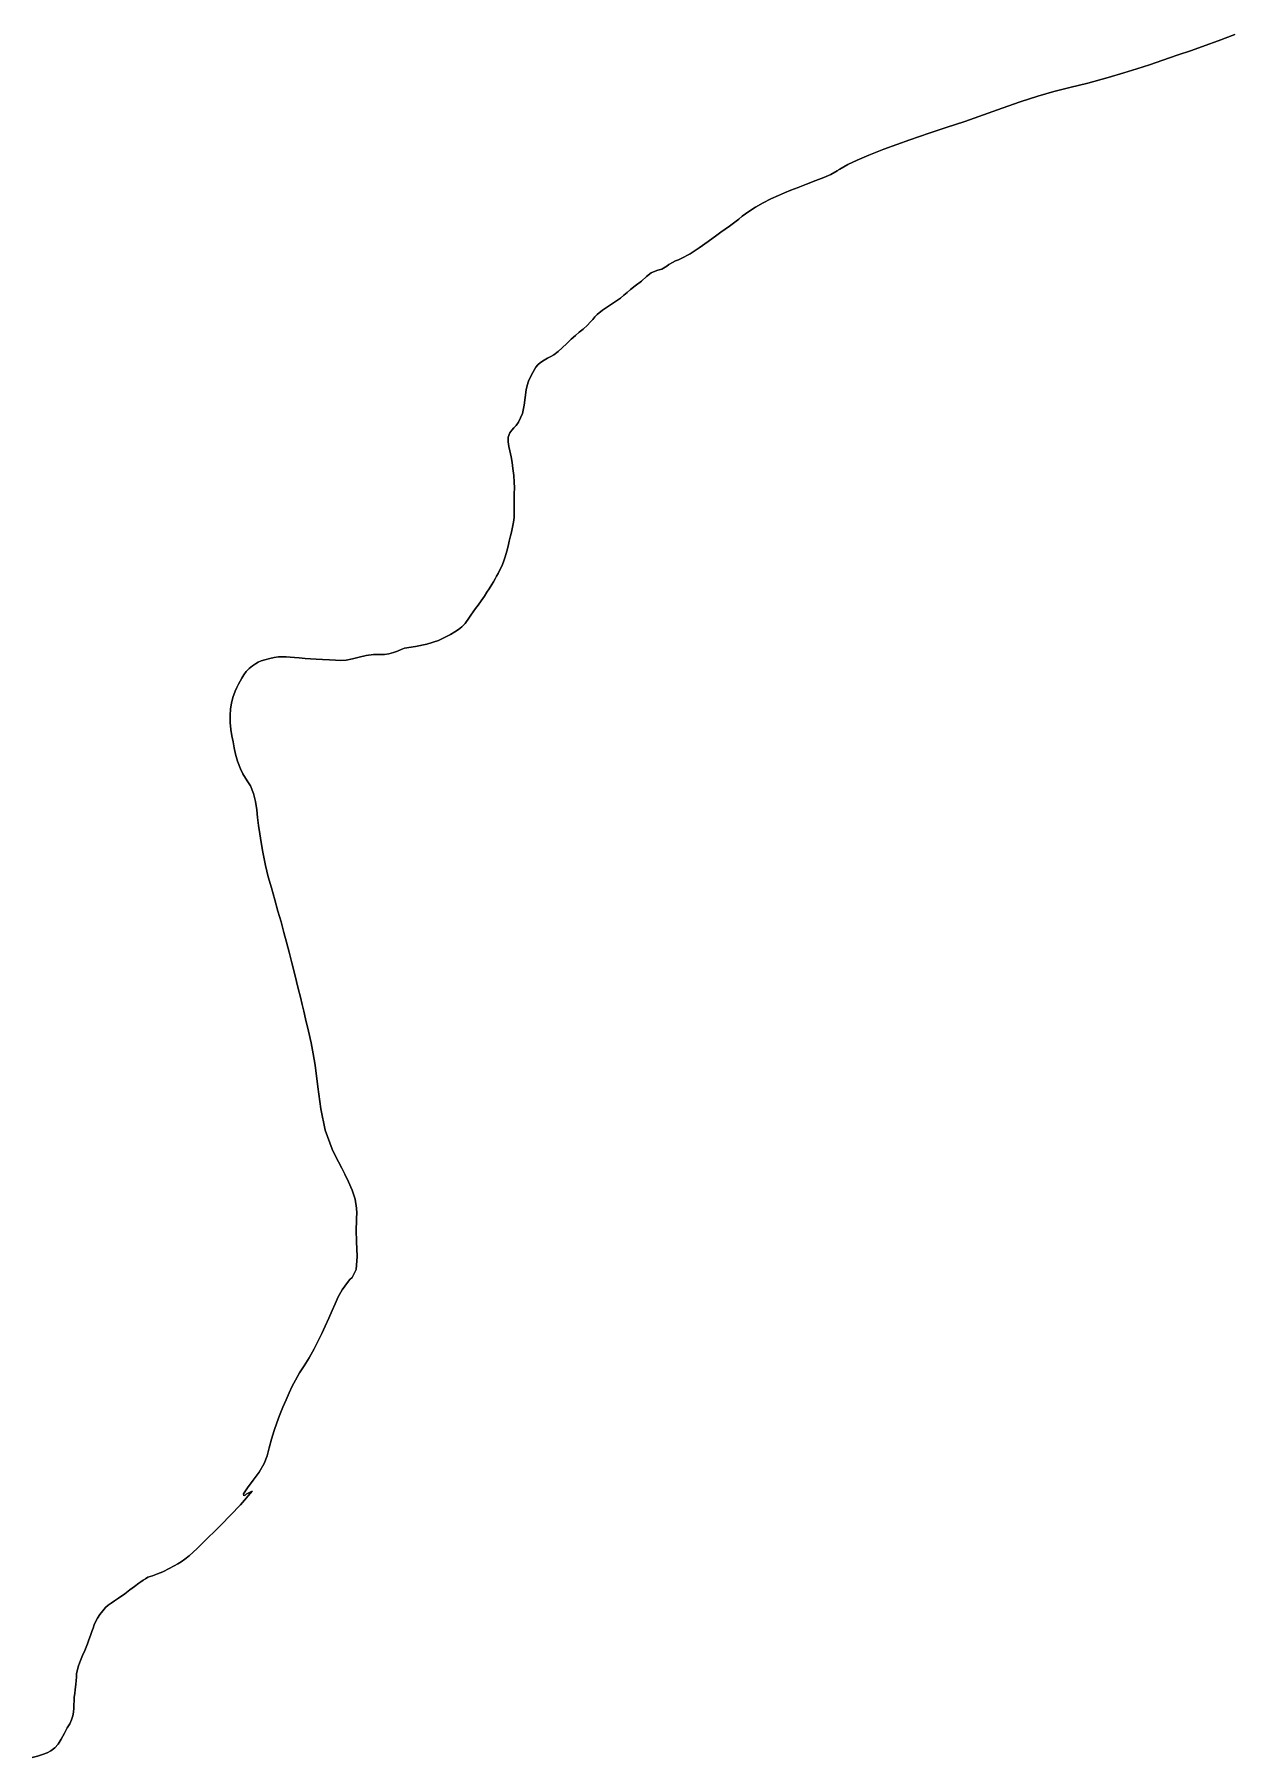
# Model space of a CAD drawing. Header units: inches. Extents: x 11258954 to 11313122, y 3645444 to 3695200.
# Drawn here: x 11266557 to 11267209, y 3673087 to 3674028 of the extents above; entities that cross this region are included whole.
import ezdxf

# ---------------------------------------------------------------- set-up
doc = ezdxf.new("R2010")
doc.units = ezdxf.units.IN
doc.header["$MEASUREMENT"] = 0
doc.layers.add('SchoolZone_Elementary', color=251, linetype='Continuous')
doc.layers.add('SchoolZone_High', color=63, linetype='Continuous')

msp = doc.modelspace()

# ---------------------------------------------------------------- linework, layer by layer
at = {"layer": 'SchoolZone_Elementary'}
for points in [[(11267212.4375, 3674027.6875, 0), (11267203.25, 3674024.25, 0), (11267196.125, 3674021.625, 0), (11267188.6875, 3674019, 0), (11267180.9375, 3674016.3125, 0), (11267173.0315, 3674013.625, 0), (11267165.7815, 3674011.1875, 0), (11267158.969, 3674009, 0), (11267151.7815, 3674006.75, 0), (11267143.25, 3674004.25, 0), (11267132.125, 3674001.1875, 0), (11267122.4065, 3673998.75, 0), (11267113.5315, 3673996.5, 0), (11267104.844, 3673994.0625, 0), (11267095.3125, 3673991, 0), (11267085.4065, 3673987.5, 0), (11267075.2815, 3673983.8125, 0), (11267065.0315, 3673980.25, 0), (11267054.875, 3673976.875, 0), (11267045.625, 3673973.875, 0), (11267035.0315, 3673970.25, 0), (11267020.844, 3673965.0625, 0), (11267012.625, 3673961.8125, 0), (11267006.3125, 3673959.0625, 0), (11267001.25, 3673956.6875, 0), (11266996.844, 3673954.25, 0), (11266996.5, 3673954, 0), (11266996.125, 3673953.75, 0), (11266995.7815, 3673953.5, 0), (11266995.4375, 3673953.25, 0), (11266991.8125, 3673951.1875, 0), (11266988.0315, 3673949.625, 0), (11266983.75, 3673948.0625, 0), (11266978.6565, 3673946.0625, 0), (11266974, 3673944.125, 0), (11266970.125, 3673942.625, 0), (11266966.6565, 3673941.25, 0), (11266963.25, 3673939.8125, 0), (11266959.1875, 3673937.9375, 0), (11266954.969, 3673935.8125, 0), (11266950.844, 3673933.5, 0), (11266947.0625, 3673931.0625, 0), (11266945.3125, 3673929.8125, 0), (11266943.5315, 3673928.4375, 0), (11266941.6565, 3673926.9375, 0), (11266939.4375, 3673925.25, 0), (11266936.625, 3673923.125, 0), (11266934.219, 3673921.375, 0), (11266931.9375, 3673919.75, 0), (11266929.6565, 3673918.0625, 0), (11266924.9375, 3673914.625, 0), (11266920, 3673911.1875, 0), (11266915.0315, 3673908, 0), (11266910.25, 3673905.4375, 0), (11266908.75, 3673904.75, 0), (11266907.1875, 3673904.0625, 0), (11266905.4375, 3673903.1875, 0), (11266903.4375, 3673902.0625, 0), (11266902.3125, 3673901.3125, 0), (11266901.4375, 3673900.6875, 0), (11266900.625, 3673900.125, 0), (11266899.6565, 3673899.625, 0), (11266898.9375, 3673899.375, 0), (11266898.219, 3673899.1875, 0), (11266897.5315, 3673899, 0), (11266896.844, 3673898.8125, 0), (11266893.875, 3673897.5, 0), (11266891.25, 3673895.5625, 0), (11266888.469, 3673893.125, 0), (11266885.0625, 3673890.4375, 0), (11266882.625, 3673888.5625, 0), (11266880.719, 3673886.9375, 0), (11266878.969, 3673885.375, 0), (11266877.0625, 3673883.8125, 0), (11266873.8125, 3673881.5, 0), (11266870.5, 3673879.3125, 0), (11266867.2815, 3673877.125, 0), (11266864.4375, 3673874.8125, 0), (11266863.1565, 3673873.5, 0), (11266861.9065, 3673872.125, 0), (11266860.594, 3673870.6875, 0), (11266859.0625, 3673869.0625, 0), (11266856.75, 3673866.875, 0), (11266854.625, 3673865.125, 0), (11266852.5, 3673863.4375, 0), (11266850.25, 3673861.4375, 0), (11266847.719, 3673859, 0), (11266845.344, 3673856.6875, 0), (11266843.0315, 3673854.5625, 0), (11266840.6565, 3673852.8125, 0), (11266839.0315, 3673851.875, 0), (11266837.2815, 3673851, 0), (11266835.4375, 3673850, 0), (11266833.4375, 3673848.625, 0), (11266832, 3673847.375, 0), (11266830.969, 3673846.125, 0), (11266830.125, 3673844.75, 0), (11266829.25, 3673843.25, 0), (11266827.969, 3673840.875, 0), (11266826.969, 3673838.5, 0), (11266826.1875, 3673836.125, 0), (11266825.6565, 3673833.8125, 0), (11266825.094, 3673829.625, 0), (11266824.594, 3673825.375, 0), (11266823.5625, 3673820.875, 0), (11266821.4375, 3673816.0625, 0), (11266820.1875, 3673814.3125, 0), (11266819.594, 3673813.6875, 0), (11266818.9375, 3673813, 0), (11266817.719, 3673811.75, 0), (11266816.6565, 3673810.25, 0), (11266815.844, 3673807.8125, 0), (11266815.75, 3673805.375, 0), (11266816.125, 3673802.875, 0), (11266816.6565, 3673800.4375, 0), (11266817.344, 3673797.25, 0), (11266817.9065, 3673794.125, 0), (11266818.4065, 3673790.8125, 0), (11266818.844, 3673787.0625, 0), (11266819.125, 3673783.375, 0), (11266819.1565, 3673780.1875, 0), (11266819.094, 3673776.9375, 0), (11266819.0625, 3673773.25, 0), (11266819.094, 3673769.9375, 0), (11266819.094, 3673766.9375, 0), (11266818.969, 3673764.125, 0), (11266818.6565, 3673761.4375, 0), (11266818.344, 3673759.75, 0), (11266817.969, 3673757.9375, 0), (11266817.5315, 3673756.125, 0), (11266817.0625, 3673754.0625, 0), (11266816.375, 3673751.0625, 0), (11266815.719, 3673748.4375, 0), (11266815, 3673745.75, 0), (11266814.0625, 3673742.625, 0), (11266813.1565, 3673739.9375, 0), (11266812.25, 3673737.5625, 0), (11266811.2815, 3673735.4375, 0), (11266810.25, 3673733.4375, 0), (11266809.469, 3673732, 0), (11266808.6565, 3673730.5625, 0), (11266807.7815, 3673729, 0), (11266806.844, 3673727.4375, 0), (11266805.469, 3673725.1875, 0), (11266804.219, 3673723.25, 0), (11266802.8125, 3673721.125, 0), (11266801.0625, 3673718.625, 0), (11266799.4065, 3673716.25, 0), (11266797.969, 3673714.3125, 0), (11266796.6875, 3673712.5625, 0), (11266795.4375, 3673710.8125, 0), (11266794.719, 3673709.6875, 0), (11266793.9375, 3673708.5625, 0), (11266793.125, 3673707.375, 0), (11266792.25, 3673706.25, 0), (11266790.5315, 3673704.4375, 0), (11266788.6875, 3673703, 0), (11266786.625, 3673701.6875, 0), (11266784.25, 3673700.25, 0), (11266777.6875, 3673696.9375, 0), (11266771.4065, 3673694.875, 0), (11266765.2815, 3673693.625, 0), (11266759.25, 3673692.8125, 0), (11266757.375, 3673691.9375, 0), (11266755.4065, 3673691.125, 0), (11266753.1875, 3673690.3125, 0), (11266750.6565, 3673689.625, 0), (11266748.375, 3673689.25, 0), (11266746.344, 3673689.25, 0), (11266744.4065, 3673689.3125, 0), (11266742.25, 3673689.25, 0), (11266738.219, 3673688.6875, 0), (11266734.4375, 3673687.8125, 0), (11266730.875, 3673686.875, 0), (11266727.4375, 3673686.25, 0), (11266724.5, 3673686.0625, 0), (11266721.469, 3673686.1875, 0), (11266718.1875, 3673686.4375, 0), (11266714.4375, 3673686.625, 0), (11266710.9065, 3673686.75, 0), (11266707.9375, 3673686.9375, 0), (11266705, 3673687.125, 0), (11266701.6565, 3673687.4375, 0), (11266699.094, 3673687.6875, 0), (11266696.719, 3673687.875, 0), (11266694.5315, 3673688.0625, 0), (11266692.4375, 3673688.0625, 0), (11266690.344, 3673687.9375, 0), (11266688.1565, 3673687.5625, 0), (11266685.7815, 3673687.0625, 0), (11266683.0625, 3673686.4375, 0), (11266681, 3673685.8125, 0), (11266679.344, 3673685.0625, 0), (11266677.844, 3673684.1875, 0), (11266676.25, 3673683.0625, 0), (11266674.4065, 3673681.5625, 0), (11266672.875, 3673679.9375, 0), (11266671.5625, 3673678.1875, 0), (11266670.4375, 3673676.4375, 0), (11266669.5, 3673674.8125, 0), (11266668.625, 3673673.125, 0), (11266667.75, 3673671.3125, 0), (11266666.844, 3673669.25, 0), (11266665.5625, 3673665.875, 0), (11266664.7815, 3673662.75, 0), (11266664.3125, 3673659.5625, 0), (11266664.0625, 3673656.0625, 0), (11266664.0625, 3673652.125, 0), (11266664.4375, 3673648.375, 0), (11266665, 3673644.9375, 0), (11266665.6565, 3673641.625, 0), (11266666.3125, 3673638.25, 0), (11266667.0315, 3673634.8125, 0), (11266668.094, 3673631.0625, 0), (11266669.6565, 3673626.8125, 0), (11266671, 3673624.0625, 0), (11266672.375, 3673621.8125, 0), (11266673.75, 3673619.8125, 0), (11266675.0625, 3673617.625, 0), (11266676.7815, 3673613.4375, 0), (11266677.875, 3673609, 0), (11266678.5625, 3673604.5625, 0), (11266679.0625, 3673600.25, 0), (11266679.594, 3673595.875, 0), (11266680.1875, 3673591.4375, 0), (11266680.9375, 3673586.75, 0), (11266681.844, 3673581.4375, 0), (11266683.3125, 3673574.125, 0), (11266684.875, 3673567.9375, 0), (11266686.5625, 3673561.9375, 0), (11266688.4375, 3673555.4375, 0), (11266690.1565, 3673549.25, 0), (11266691.8125, 3673543.3125, 0), (11266693.4065, 3673537.625, 0), (11266694.844, 3673532.25, 0), (11266696.2815, 3673526.75, 0), (11266697.719, 3673521.0625, 0), (11266699.344, 3673514.6875, 0), (11266701.25, 3673507.0625, 0), (11266702.469, 3673502.1875, 0), (11266703.4065, 3673498.3125, 0), (11266704.2815, 3673494.625, 0), (11266705.25, 3673490.4375, 0), (11266706.8125, 3673483.6875, 0), (11266708.1875, 3673477.375, 0), (11266709.4065, 3673471.25, 0), (11266710.4375, 3673465.0625, 0), (11266711.969, 3673453.375, 0), (11266713.5625, 3673441.375, 0), (11266715.9065, 3673429.75, 0), (11266719.6565, 3673419.25, 0), (11266721.3125, 3673415.875, 0), (11266723.125, 3673412.375, 0), (11266724.9375, 3673408.875, 0), (11266726.6565, 3673405.625, 0), (11266728.719, 3673401.4375, 0), (11266730.6565, 3673396.875, 0), (11266732.219, 3673392, 0), (11266733.0625, 3673387.0625, 0), (11266733.1875, 3673384.375, 0), (11266733.094, 3673381.6875, 0), (11266732.969, 3673379.0625, 0), (11266732.844, 3673376.4375, 0), (11266732.8785, 3673375.0515, 0), (11266733.0315, 3673368.9375, 0), (11266733.344, 3673360.75, 0), (11266732.875, 3673353.625, 0), (11266730.6565, 3673349.25, 0), (11266729.4375, 3673348.125, 0), (11266728.0625, 3673346.5, 0), (11266726.625, 3673344.5, 0), (11266725.25, 3673342.4375, 0), (11266723.0315, 3673338.625, 0), (11266721.2815, 3673334.9375, 0), (11266719.6565, 3673331.1875, 0), (11266717.844, 3673327.0625, 0), (11266715.844, 3673322.625, 0), (11266714.0625, 3673318.6875, 0), (11266712.1565, 3673314.75, 0), (11266709.844, 3673310.25, 0), (11266707.094, 3673305.375, 0), (11266704.4375, 3673301.125, 0), (11266701.9375, 3673297.1875, 0), (11266699.6565, 3673293.25, 0), (11266697.9375, 3673289.875, 0), (11266696.25, 3673286.3125, 0), (11266694.594, 3673282.5625, 0), (11266692.844, 3673278.4375, 0), (11266691, 3673273.9375, 0), (11266689.469, 3673269.875, 0), (11266688.0625, 3673265.75, 0), (11266686.6565, 3673261.0625, 0), (11266685.375, 3673256.25, 0), (11266684.219, 3673252, 0), (11266682.594, 3673247.8125, 0), (11266679.844, 3673243.0625, 0), (11266676.6565, 3673238.625, 0), (11266673.469, 3673234.4375, 0), (11266671.344, 3673231.25, 0), (11266671.4375, 3673230.0625, 0), (11266671.7815, 3673230.1875, 0), (11266672.2815, 3673230.5, 0), (11266672.844, 3673231, 0), (11266673.4375, 3673231.4375, 0), (11266676.094, 3673232.5625, 0), (11266669.625, 3673225.25, 0), (11266658.875, 3673214.125, 0), (11266648.6565, 3673203.875, 0), (11266646.094, 3673201.375, 0), (11266643.844, 3673199.25, 0), (11266641.6565, 3673197.375, 0), (11266639.25, 3673195.4375, 0), (11266637.344, 3673194.0625, 0), (11266635.469, 3673192.9375, 0), (11266633.4065, 3673191.8125, 0), (11266630.844, 3673190.4375, 0), (11266627.375, 3673188.6875, 0), (11266624.375, 3673187.4375, 0), (11266621.625, 3673186.4375, 0), (11266619.0625, 3673185.625, 0), (11266617.8125, 3673184.8125, 0), (11266616.5625, 3673184, 0), (11266615.375, 3673183.1875, 0), (11266614.25, 3673182.4375, 0), (11266611.7815, 3673180.625, 0), (11266609.3125, 3673178.8125, 0), (11266606.5315, 3673176.6875, 0), (11266603.0625, 3673174.25, 0), (11266600.844, 3673172.75, 0), (11266599.0625, 3673171.5, 0), (11266597.5, 3673170.375, 0), (11266596.0625, 3673169.0625, 0), (11266594.469, 3673167.375, 0), (11266592.9375, 3673165.375, 0), (11266591.5625, 3673163.3125, 0), (11266590.469, 3673161.25, 0), (11266589.7815, 3673159.625, 0), (11266589.219, 3673157.9375, 0), (11266588.594, 3673156.0625, 0), (11266587.844, 3673153.875, 0), (11266586.969, 3673151.4375, 0), (11266586.1875, 3673149.375, 0), (11266585.4375, 3673147.5, 0), (11266584.6565, 3673145.625, 0), (11266583.469, 3673143, 0), (11266582.2815, 3673140.25, 0), (11266581.219, 3673137.375, 0), (11266580.469, 3673134.625, 0), (11266580.219, 3673132.9375, 0), (11266580.125, 3673131.1875, 0), (11266580.0315, 3673129.3125, 0), (11266579.844, 3673127.0625, 0), (11266579.5315, 3673124.375, 0), (11266579.25, 3673122.125, 0), (11266579, 3673120.125, 0), (11266578.844, 3673118.0625, 0), (11266578.7815, 3673116.125, 0), (11266578.6875, 3673114.125, 0), (11266578.5625, 3673112.0625, 0), (11266578.25, 3673110.0625, 0), (11266577.5315, 3673107.75, 0), (11266576.469, 3673105.625, 0), (11266575.1565, 3673103.375, 0), (11266573.6565, 3673100.625, 0), (11266571.875, 3673097.3125, 0), (11266570.1565, 3673094.625, 0), (11266568.344, 3673092.5, 0), (11266566.25, 3673090.875, 0), (11266564.094, 3673089.75, 0), (11266561.6565, 3673088.875, 0), (11266558.969, 3673088.0625, 0), (11266556.0625, 3673087.25, 0)], [(11266556.0625, 3673087.25, 0), (11266558.969, 3673088.0625, 0), (11266561.6565, 3673088.875, 0), (11266564.094, 3673089.75, 0), (11266566.25, 3673090.875, 0), (11266568.344, 3673092.5, 0), (11266570.1565, 3673094.625, 0), (11266571.875, 3673097.3125, 0), (11266573.6565, 3673100.625, 0), (11266575.1565, 3673103.375, 0), (11266576.469, 3673105.625, 0), (11266577.5315, 3673107.75, 0), (11266578.25, 3673110.0625, 0), (11266578.5625, 3673112.0625, 0), (11266578.6875, 3673114.125, 0), (11266578.7815, 3673116.125, 0), (11266578.844, 3673118.0625, 0), (11266579, 3673120.125, 0), (11266579.25, 3673122.125, 0), (11266579.5315, 3673124.375, 0), (11266579.844, 3673127.0625, 0), (11266580.0315, 3673129.3125, 0), (11266580.125, 3673131.1875, 0), (11266580.219, 3673132.9375, 0), (11266580.469, 3673134.625, 0), (11266581.219, 3673137.375, 0), (11266582.2815, 3673140.25, 0), (11266583.469, 3673143, 0), (11266584.6565, 3673145.625, 0), (11266585.4375, 3673147.5, 0), (11266586.1875, 3673149.375, 0), (11266586.969, 3673151.4375, 0), (11266587.844, 3673153.875, 0), (11266588.594, 3673156.0625, 0), (11266589.219, 3673157.9375, 0), (11266589.7815, 3673159.625, 0), (11266590.469, 3673161.25, 0), (11266591.5625, 3673163.3125, 0), (11266592.9375, 3673165.375, 0), (11266594.469, 3673167.375, 0), (11266596.0625, 3673169.0625, 0), (11266597.5, 3673170.375, 0), (11266599.0625, 3673171.5, 0), (11266600.844, 3673172.75, 0), (11266603.0625, 3673174.25, 0), (11266606.5315, 3673176.6875, 0), (11266609.3125, 3673178.8125, 0), (11266611.7815, 3673180.625, 0), (11266614.25, 3673182.4375, 0), (11266615.375, 3673183.1875, 0), (11266616.5625, 3673184, 0), (11266617.8125, 3673184.8125, 0), (11266619.0625, 3673185.625, 0), (11266621.625, 3673186.4375, 0), (11266624.375, 3673187.4375, 0), (11266627.375, 3673188.6875, 0), (11266630.844, 3673190.4375, 0), (11266633.4065, 3673191.8125, 0), (11266635.469, 3673192.9375, 0), (11266637.344, 3673194.0625, 0), (11266639.25, 3673195.4375, 0), (11266641.6565, 3673197.375, 0), (11266643.844, 3673199.25, 0), (11266646.094, 3673201.375, 0), (11266648.6565, 3673203.875, 0), (11266658.875, 3673214.125, 0), (11266669.625, 3673225.25, 0), (11266676.094, 3673232.5625, 0), (11266673.4375, 3673231.4375, 0), (11266672.844, 3673231, 0), (11266672.2815, 3673230.5, 0), (11266671.7815, 3673230.1875, 0), (11266671.4375, 3673230.0625, 0), (11266671.344, 3673231.25, 0), (11266673.469, 3673234.4375, 0), (11266676.6565, 3673238.625, 0), (11266679.844, 3673243.0625, 0), (11266682.594, 3673247.8125, 0), (11266684.219, 3673252, 0), (11266685.375, 3673256.25, 0), (11266686.6565, 3673261.0625, 0), (11266688.0625, 3673265.75, 0), (11266689.469, 3673269.875, 0), (11266691, 3673273.9375, 0), (11266692.844, 3673278.4375, 0), (11266694.594, 3673282.5625, 0), (11266696.25, 3673286.3125, 0), (11266697.9375, 3673289.875, 0), (11266699.6565, 3673293.25, 0), (11266701.9375, 3673297.1875, 0), (11266704.4375, 3673301.125, 0), (11266707.094, 3673305.375, 0), (11266709.844, 3673310.25, 0), (11266712.1565, 3673314.75, 0), (11266714.0625, 3673318.6875, 0), (11266715.844, 3673322.625, 0), (11266717.844, 3673327.0625, 0), (11266719.6565, 3673331.1875, 0), (11266721.2815, 3673334.9375, 0), (11266723.0315, 3673338.625, 0), (11266725.25, 3673342.4375, 0), (11266726.625, 3673344.5, 0), (11266728.0625, 3673346.5, 0), (11266729.4375, 3673348.125, 0), (11266730.6565, 3673349.25, 0), (11266732.875, 3673353.625, 0), (11266733.344, 3673360.75, 0), (11266733.0315, 3673368.9375, 0), (11266732.8785, 3673375.0515, 0), (11266732.844, 3673376.4375, 0), (11266732.969, 3673379.0625, 0), (11266733.094, 3673381.6875, 0), (11266733.1875, 3673384.375, 0), (11266733.0625, 3673387.0625, 0), (11266732.219, 3673392, 0), (11266730.6565, 3673396.875, 0), (11266728.719, 3673401.4375, 0), (11266726.6565, 3673405.625, 0), (11266724.9375, 3673408.875, 0), (11266723.125, 3673412.375, 0), (11266721.3125, 3673415.875, 0), (11266719.6565, 3673419.25, 0), (11266715.9065, 3673429.75, 0), (11266713.5625, 3673441.375, 0), (11266711.969, 3673453.375, 0), (11266710.4375, 3673465.0625, 0), (11266709.4065, 3673471.25, 0), (11266708.1875, 3673477.375, 0), (11266706.8125, 3673483.6875, 0), (11266705.25, 3673490.4375, 0), (11266704.2815, 3673494.625, 0), (11266703.4065, 3673498.3125, 0), (11266702.469, 3673502.1875, 0), (11266701.25, 3673507.0625, 0), (11266699.344, 3673514.6875, 0), (11266697.719, 3673521.0625, 0), (11266696.2815, 3673526.75, 0), (11266694.844, 3673532.25, 0), (11266693.4065, 3673537.625, 0), (11266691.8125, 3673543.3125, 0), (11266690.1565, 3673549.25, 0), (11266688.4375, 3673555.4375, 0), (11266686.5625, 3673561.9375, 0), (11266684.875, 3673567.9375, 0), (11266683.3125, 3673574.125, 0), (11266681.844, 3673581.4375, 0), (11266680.9375, 3673586.75, 0), (11266680.1875, 3673591.4375, 0), (11266679.594, 3673595.875, 0), (11266679.0625, 3673600.25, 0), (11266678.5625, 3673604.5625, 0), (11266677.875, 3673609, 0), (11266676.7815, 3673613.4375, 0), (11266675.0625, 3673617.625, 0), (11266673.75, 3673619.8125, 0), (11266672.375, 3673621.8125, 0), (11266671, 3673624.0625, 0), (11266669.6565, 3673626.8125, 0), (11266668.094, 3673631.0625, 0), (11266667.0315, 3673634.8125, 0), (11266666.3125, 3673638.25, 0), (11266665.6565, 3673641.625, 0), (11266665, 3673644.9375, 0), (11266664.4375, 3673648.375, 0), (11266664.0625, 3673652.125, 0), (11266664.0625, 3673656.0625, 0), (11266664.3125, 3673659.5625, 0), (11266664.7815, 3673662.75, 0), (11266665.5625, 3673665.875, 0), (11266666.844, 3673669.25, 0), (11266667.75, 3673671.3125, 0), (11266668.625, 3673673.125, 0), (11266669.5, 3673674.8125, 0), (11266670.4375, 3673676.4375, 0), (11266671.5625, 3673678.1875, 0), (11266672.875, 3673679.9375, 0), (11266674.4065, 3673681.5625, 0), (11266676.25, 3673683.0625, 0), (11266677.844, 3673684.1875, 0), (11266679.344, 3673685.0625, 0), (11266681, 3673685.8125, 0), (11266683.0625, 3673686.4375, 0), (11266685.7815, 3673687.0625, 0), (11266688.1565, 3673687.5625, 0), (11266690.344, 3673687.9375, 0), (11266692.4375, 3673688.0625, 0), (11266694.5315, 3673688.0625, 0), (11266696.719, 3673687.875, 0), (11266699.094, 3673687.6875, 0), (11266701.6565, 3673687.4375, 0), (11266705, 3673687.125, 0), (11266707.9375, 3673686.9375, 0), (11266710.9065, 3673686.75, 0), (11266714.4375, 3673686.625, 0), (11266718.1875, 3673686.4375, 0), (11266721.469, 3673686.1875, 0), (11266724.5, 3673686.0625, 0), (11266727.4375, 3673686.25, 0), (11266730.875, 3673686.875, 0), (11266734.4375, 3673687.8125, 0), (11266738.219, 3673688.6875, 0), (11266742.25, 3673689.25, 0), (11266744.4065, 3673689.3125, 0), (11266746.344, 3673689.25, 0), (11266748.375, 3673689.25, 0), (11266750.6565, 3673689.625, 0), (11266753.1875, 3673690.3125, 0), (11266755.4065, 3673691.125, 0), (11266757.375, 3673691.9375, 0), (11266759.25, 3673692.8125, 0), (11266765.2815, 3673693.625, 0), (11266771.4065, 3673694.875, 0), (11266777.6875, 3673696.9375, 0), (11266784.25, 3673700.25, 0), (11266786.625, 3673701.6875, 0), (11266788.6875, 3673703, 0), (11266790.5315, 3673704.4375, 0), (11266792.25, 3673706.25, 0), (11266793.125, 3673707.375, 0), (11266793.9375, 3673708.5625, 0), (11266794.719, 3673709.6875, 0), (11266795.4375, 3673710.8125, 0), (11266796.6875, 3673712.5625, 0), (11266797.969, 3673714.3125, 0), (11266799.4065, 3673716.25, 0), (11266801.0625, 3673718.625, 0), (11266802.8125, 3673721.125, 0), (11266804.219, 3673723.25, 0), (11266805.469, 3673725.1875, 0), (11266806.844, 3673727.4375, 0), (11266807.7815, 3673729, 0), (11266808.6565, 3673730.5625, 0), (11266809.469, 3673732, 0), (11266810.25, 3673733.4375, 0), (11266811.2815, 3673735.4375, 0), (11266812.25, 3673737.5625, 0), (11266813.1565, 3673739.9375, 0), (11266814.0625, 3673742.625, 0), (11266815, 3673745.75, 0), (11266815.719, 3673748.4375, 0), (11266816.375, 3673751.0625, 0), (11266817.0625, 3673754.0625, 0), (11266817.5315, 3673756.125, 0), (11266817.969, 3673757.9375, 0), (11266818.344, 3673759.75, 0), (11266818.6565, 3673761.4375, 0), (11266818.969, 3673764.125, 0), (11266819.094, 3673766.9375, 0), (11266819.094, 3673769.9375, 0), (11266819.0625, 3673773.25, 0), (11266819.094, 3673776.9375, 0), (11266819.1565, 3673780.1875, 0), (11266819.125, 3673783.375, 0), (11266818.844, 3673787.0625, 0), (11266818.4065, 3673790.8125, 0), (11266817.9065, 3673794.125, 0), (11266817.344, 3673797.25, 0), (11266816.6565, 3673800.4375, 0), (11266816.125, 3673802.875, 0), (11266815.75, 3673805.375, 0), (11266815.844, 3673807.8125, 0), (11266816.6565, 3673810.25, 0), (11266817.719, 3673811.75, 0), (11266818.9375, 3673813, 0), (11266819.594, 3673813.6875, 0), (11266820.1875, 3673814.3125, 0), (11266821.4375, 3673816.0625, 0), (11266823.5625, 3673820.875, 0), (11266824.594, 3673825.375, 0), (11266825.094, 3673829.625, 0), (11266825.6565, 3673833.8125, 0), (11266826.1875, 3673836.125, 0), (11266826.969, 3673838.5, 0), (11266827.969, 3673840.875, 0), (11266829.25, 3673843.25, 0), (11266830.125, 3673844.75, 0), (11266830.969, 3673846.125, 0), (11266832, 3673847.375, 0), (11266833.4375, 3673848.625, 0), (11266835.4375, 3673850, 0), (11266837.2815, 3673851, 0), (11266839.0315, 3673851.875, 0), (11266840.6565, 3673852.8125, 0), (11266843.0315, 3673854.5625, 0), (11266845.344, 3673856.6875, 0), (11266847.719, 3673859, 0), (11266850.25, 3673861.4375, 0), (11266852.5, 3673863.4375, 0), (11266854.625, 3673865.125, 0), (11266856.75, 3673866.875, 0), (11266859.0625, 3673869.0625, 0), (11266860.594, 3673870.6875, 0), (11266861.9065, 3673872.125, 0), (11266863.1565, 3673873.5, 0), (11266864.4375, 3673874.8125, 0), (11266867.2815, 3673877.125, 0), (11266870.5, 3673879.3125, 0), (11266873.8125, 3673881.5, 0), (11266877.0625, 3673883.8125, 0), (11266878.969, 3673885.375, 0), (11266880.719, 3673886.9375, 0), (11266882.625, 3673888.5625, 0), (11266885.0625, 3673890.4375, 0), (11266888.469, 3673893.125, 0), (11266891.25, 3673895.5625, 0), (11266893.875, 3673897.5, 0), (11266896.844, 3673898.8125, 0), (11266897.5315, 3673899, 0), (11266898.219, 3673899.1875, 0), (11266898.9375, 3673899.375, 0), (11266899.6565, 3673899.625, 0), (11266900.625, 3673900.125, 0), (11266901.4375, 3673900.6875, 0), (11266902.3125, 3673901.3125, 0), (11266903.4375, 3673902.0625, 0), (11266905.4375, 3673903.1875, 0), (11266907.1875, 3673904.0625, 0), (11266908.75, 3673904.75, 0), (11266910.25, 3673905.4375, 0), (11266915.0315, 3673908, 0), (11266920, 3673911.1875, 0), (11266924.9375, 3673914.625, 0), (11266929.6565, 3673918.0625, 0), (11266931.9375, 3673919.75, 0), (11266934.219, 3673921.375, 0), (11266936.625, 3673923.125, 0), (11266939.4375, 3673925.25, 0), (11266941.6565, 3673926.9375, 0), (11266943.5315, 3673928.4375, 0), (11266945.3125, 3673929.8125, 0), (11266947.0625, 3673931.0625, 0), (11266950.844, 3673933.5, 0), (11266954.969, 3673935.8125, 0), (11266959.1875, 3673937.9375, 0), (11266963.25, 3673939.8125, 0), (11266966.6565, 3673941.25, 0), (11266970.125, 3673942.625, 0), (11266974, 3673944.125, 0), (11266978.6565, 3673946.0625, 0), (11266983.75, 3673948.0625, 0), (11266988.0315, 3673949.625, 0), (11266991.8125, 3673951.1875, 0), (11266995.4375, 3673953.25, 0), (11266995.7815, 3673953.5, 0), (11266996.125, 3673953.75, 0), (11266996.5, 3673954, 0), (11266996.844, 3673954.25, 0), (11267001.25, 3673956.6875, 0), (11267006.3125, 3673959.0625, 0), (11267012.625, 3673961.8125, 0), (11267020.844, 3673965.0625, 0), (11267035.0315, 3673970.25, 0), (11267045.625, 3673973.875, 0), (11267054.875, 3673976.875, 0), (11267065.0315, 3673980.25, 0), (11267075.2815, 3673983.8125, 0), (11267085.4065, 3673987.5, 0), (11267095.3125, 3673991, 0), (11267104.844, 3673994.0625, 0), (11267113.5315, 3673996.5, 0), (11267122.4065, 3673998.75, 0), (11267132.125, 3674001.1875, 0), (11267143.25, 3674004.25, 0), (11267151.7815, 3674006.75, 0), (11267158.969, 3674009, 0), (11267165.7815, 3674011.1875, 0), (11267173.0315, 3674013.625, 0), (11267180.9375, 3674016.3125, 0), (11267188.6875, 3674019, 0), (11267196.125, 3674021.625, 0), (11267203.25, 3674024.25, 0), (11267212.4375, 3674027.6875, 0)]]:
    msp.add_polyline3d(points, dxfattribs=at)
at = {"layer": 'SchoolZone_High'}
for points in [[(11267212.4375, 3674027.6875, 0), (11267203.25, 3674024.25, 0), (11267196.125, 3674021.625, 0), (11267188.6875, 3674019, 0), (11267180.9375, 3674016.3125, 0), (11267173.0315, 3674013.625, 0), (11267165.7815, 3674011.1875, 0), (11267158.969, 3674009, 0), (11267151.7815, 3674006.75, 0), (11267143.25, 3674004.25, 0), (11267132.125, 3674001.1875, 0), (11267122.4065, 3673998.75, 0), (11267113.5315, 3673996.5, 0), (11267104.844, 3673994.0625, 0), (11267095.3125, 3673991, 0), (11267085.4065, 3673987.5, 0), (11267075.2815, 3673983.8125, 0), (11267065.0315, 3673980.25, 0), (11267054.875, 3673976.875, 0), (11267045.625, 3673973.875, 0), (11267035.0315, 3673970.25, 0), (11267020.844, 3673965.0625, 0), (11267012.625, 3673961.8125, 0), (11267006.3125, 3673959.0625, 0), (11267001.25, 3673956.6875, 0), (11266996.844, 3673954.25, 0), (11266996.5, 3673954, 0), (11266996.125, 3673953.75, 0), (11266995.7815, 3673953.5, 0), (11266995.4375, 3673953.25, 0), (11266991.8125, 3673951.1875, 0), (11266988.0315, 3673949.625, 0), (11266983.75, 3673948.0625, 0), (11266978.6565, 3673946.0625, 0), (11266974, 3673944.125, 0), (11266970.125, 3673942.625, 0), (11266966.6565, 3673941.25, 0), (11266963.25, 3673939.8125, 0), (11266959.1875, 3673937.9375, 0), (11266954.969, 3673935.8125, 0), (11266950.844, 3673933.5, 0), (11266947.0625, 3673931.0625, 0), (11266945.3125, 3673929.8125, 0), (11266943.5315, 3673928.4375, 0), (11266941.6565, 3673926.9375, 0), (11266939.4375, 3673925.25, 0), (11266936.625, 3673923.125, 0), (11266934.219, 3673921.375, 0), (11266931.9375, 3673919.75, 0), (11266929.6565, 3673918.0625, 0), (11266924.9375, 3673914.625, 0), (11266920, 3673911.1875, 0), (11266915.0315, 3673908, 0), (11266910.25, 3673905.4375, 0), (11266908.75, 3673904.75, 0), (11266907.1875, 3673904.0625, 0), (11266905.4375, 3673903.1875, 0), (11266903.4375, 3673902.0625, 0), (11266902.3125, 3673901.3125, 0), (11266901.4375, 3673900.6875, 0), (11266900.625, 3673900.125, 0), (11266899.6565, 3673899.625, 0), (11266898.9375, 3673899.375, 0), (11266898.219, 3673899.1875, 0), (11266897.5315, 3673899, 0), (11266896.844, 3673898.8125, 0), (11266893.875, 3673897.5, 0), (11266891.25, 3673895.5625, 0), (11266888.469, 3673893.125, 0), (11266885.0625, 3673890.4375, 0), (11266882.625, 3673888.5625, 0), (11266880.719, 3673886.9375, 0), (11266878.969, 3673885.375, 0), (11266877.0625, 3673883.8125, 0), (11266873.8125, 3673881.5, 0), (11266870.5, 3673879.3125, 0), (11266867.2815, 3673877.125, 0), (11266864.4375, 3673874.8125, 0), (11266863.1565, 3673873.5, 0), (11266861.9065, 3673872.125, 0), (11266860.594, 3673870.6875, 0), (11266859.0625, 3673869.0625, 0), (11266856.75, 3673866.875, 0), (11266854.625, 3673865.125, 0), (11266852.5, 3673863.4375, 0), (11266850.25, 3673861.4375, 0), (11266847.719, 3673859, 0), (11266845.344, 3673856.6875, 0), (11266843.0315, 3673854.5625, 0), (11266840.6565, 3673852.8125, 0), (11266839.0315, 3673851.875, 0), (11266837.2815, 3673851, 0), (11266835.4375, 3673850, 0), (11266833.4375, 3673848.625, 0), (11266832, 3673847.375, 0), (11266830.969, 3673846.125, 0), (11266830.125, 3673844.75, 0), (11266829.25, 3673843.25, 0), (11266827.969, 3673840.875, 0), (11266826.969, 3673838.5, 0), (11266826.1875, 3673836.125, 0), (11266825.6565, 3673833.8125, 0), (11266825.094, 3673829.625, 0), (11266824.594, 3673825.375, 0), (11266823.5625, 3673820.875, 0), (11266821.4375, 3673816.0625, 0), (11266820.1875, 3673814.3125, 0), (11266819.594, 3673813.6875, 0), (11266818.9375, 3673813, 0), (11266817.719, 3673811.75, 0), (11266816.6565, 3673810.25, 0), (11266815.844, 3673807.8125, 0), (11266815.75, 3673805.375, 0), (11266816.125, 3673802.875, 0), (11266816.6565, 3673800.4375, 0), (11266817.344, 3673797.25, 0), (11266817.9065, 3673794.125, 0), (11266818.4065, 3673790.8125, 0), (11266818.844, 3673787.0625, 0), (11266819.125, 3673783.375, 0), (11266819.1565, 3673780.1875, 0), (11266819.094, 3673776.9375, 0), (11266819.0625, 3673773.25, 0), (11266819.094, 3673769.9375, 0), (11266819.094, 3673766.9375, 0), (11266818.969, 3673764.125, 0), (11266818.6565, 3673761.4375, 0), (11266818.344, 3673759.75, 0), (11266817.969, 3673757.9375, 0), (11266817.5315, 3673756.125, 0), (11266817.0625, 3673754.0625, 0), (11266816.375, 3673751.0625, 0), (11266815.719, 3673748.4375, 0), (11266815, 3673745.75, 0), (11266814.0625, 3673742.625, 0), (11266813.1565, 3673739.9375, 0), (11266812.25, 3673737.5625, 0), (11266811.2815, 3673735.4375, 0), (11266810.25, 3673733.4375, 0), (11266809.469, 3673732, 0), (11266808.6565, 3673730.5625, 0), (11266807.7815, 3673729, 0), (11266806.844, 3673727.4375, 0), (11266805.469, 3673725.1875, 0), (11266804.219, 3673723.25, 0), (11266802.8125, 3673721.125, 0), (11266801.0625, 3673718.625, 0), (11266799.4065, 3673716.25, 0), (11266797.969, 3673714.3125, 0), (11266796.6875, 3673712.5625, 0), (11266795.4375, 3673710.8125, 0), (11266794.719, 3673709.6875, 0), (11266793.9375, 3673708.5625, 0), (11266793.125, 3673707.375, 0), (11266792.25, 3673706.25, 0), (11266790.5315, 3673704.4375, 0), (11266788.6875, 3673703, 0), (11266786.625, 3673701.6875, 0), (11266784.25, 3673700.25, 0), (11266777.6875, 3673696.9375, 0), (11266771.4065, 3673694.875, 0), (11266765.2815, 3673693.625, 0), (11266759.25, 3673692.8125, 0), (11266757.375, 3673691.9375, 0), (11266755.4065, 3673691.125, 0), (11266753.1875, 3673690.3125, 0), (11266750.6565, 3673689.625, 0), (11266748.375, 3673689.25, 0), (11266746.344, 3673689.25, 0), (11266744.4065, 3673689.3125, 0), (11266742.25, 3673689.25, 0), (11266738.219, 3673688.6875, 0), (11266734.4375, 3673687.8125, 0), (11266730.875, 3673686.875, 0), (11266727.4375, 3673686.25, 0), (11266724.5, 3673686.0625, 0), (11266721.469, 3673686.1875, 0), (11266718.1875, 3673686.4375, 0), (11266714.4375, 3673686.625, 0), (11266710.9065, 3673686.75, 0), (11266707.9375, 3673686.9375, 0), (11266705, 3673687.125, 0), (11266701.6565, 3673687.4375, 0), (11266699.094, 3673687.6875, 0), (11266696.719, 3673687.875, 0), (11266694.5315, 3673688.0625, 0), (11266692.4375, 3673688.0625, 0), (11266690.344, 3673687.9375, 0), (11266688.1565, 3673687.5625, 0), (11266685.7815, 3673687.0625, 0), (11266683.0625, 3673686.4375, 0), (11266681, 3673685.8125, 0), (11266679.344, 3673685.0625, 0), (11266677.844, 3673684.1875, 0), (11266676.25, 3673683.0625, 0), (11266674.4065, 3673681.5625, 0), (11266672.875, 3673679.9375, 0), (11266671.5625, 3673678.1875, 0), (11266670.4375, 3673676.4375, 0), (11266669.5, 3673674.8125, 0), (11266668.625, 3673673.125, 0), (11266667.75, 3673671.3125, 0), (11266666.844, 3673669.25, 0), (11266665.5625, 3673665.875, 0), (11266664.7815, 3673662.75, 0), (11266664.3125, 3673659.5625, 0), (11266664.0625, 3673656.0625, 0), (11266664.0625, 3673652.125, 0), (11266664.4375, 3673648.375, 0), (11266665, 3673644.9375, 0), (11266665.6565, 3673641.625, 0), (11266666.3125, 3673638.25, 0), (11266667.0315, 3673634.8125, 0), (11266668.094, 3673631.0625, 0), (11266669.6565, 3673626.8125, 0), (11266671, 3673624.0625, 0), (11266672.375, 3673621.8125, 0), (11266673.75, 3673619.8125, 0), (11266675.0625, 3673617.625, 0), (11266676.7815, 3673613.4375, 0), (11266677.875, 3673609, 0), (11266678.5625, 3673604.5625, 0), (11266679.0625, 3673600.25, 0), (11266679.594, 3673595.875, 0), (11266680.1875, 3673591.4375, 0), (11266680.9375, 3673586.75, 0), (11266681.844, 3673581.4375, 0), (11266683.3125, 3673574.125, 0), (11266684.875, 3673567.9375, 0), (11266686.5625, 3673561.9375, 0), (11266688.4375, 3673555.4375, 0), (11266690.1565, 3673549.25, 0), (11266691.8125, 3673543.3125, 0), (11266693.4065, 3673537.625, 0), (11266694.844, 3673532.25, 0), (11266696.2815, 3673526.75, 0), (11266697.719, 3673521.0625, 0), (11266699.344, 3673514.6875, 0), (11266701.25, 3673507.0625, 0), (11266702.469, 3673502.1875, 0), (11266703.4065, 3673498.3125, 0), (11266704.2815, 3673494.625, 0), (11266705.25, 3673490.4375, 0), (11266706.8125, 3673483.6875, 0), (11266708.1875, 3673477.375, 0), (11266709.4065, 3673471.25, 0), (11266710.4375, 3673465.0625, 0), (11266711.969, 3673453.375, 0), (11266713.5625, 3673441.375, 0), (11266715.9065, 3673429.75, 0), (11266719.6565, 3673419.25, 0), (11266721.3125, 3673415.875, 0), (11266723.125, 3673412.375, 0), (11266724.9375, 3673408.875, 0), (11266726.6565, 3673405.625, 0), (11266728.719, 3673401.4375, 0), (11266730.6565, 3673396.875, 0), (11266732.219, 3673392, 0), (11266733.0625, 3673387.0625, 0), (11266733.1875, 3673384.375, 0), (11266733.094, 3673381.6875, 0), (11266732.969, 3673379.0625, 0), (11266732.844, 3673376.4375, 0), (11266732.8785, 3673375.0515, 0), (11266733.0315, 3673368.9375, 0), (11266733.344, 3673360.75, 0), (11266732.875, 3673353.625, 0), (11266730.6565, 3673349.25, 0), (11266729.4375, 3673348.125, 0), (11266728.0625, 3673346.5, 0), (11266726.625, 3673344.5, 0), (11266725.25, 3673342.4375, 0), (11266723.0315, 3673338.625, 0), (11266721.2815, 3673334.9375, 0), (11266719.6565, 3673331.1875, 0), (11266717.844, 3673327.0625, 0), (11266715.844, 3673322.625, 0), (11266714.0625, 3673318.6875, 0), (11266712.1565, 3673314.75, 0), (11266709.844, 3673310.25, 0), (11266707.094, 3673305.375, 0), (11266704.4375, 3673301.125, 0), (11266701.9375, 3673297.1875, 0), (11266699.6565, 3673293.25, 0), (11266697.9375, 3673289.875, 0), (11266696.25, 3673286.3125, 0), (11266694.594, 3673282.5625, 0), (11266692.844, 3673278.4375, 0), (11266691, 3673273.9375, 0), (11266689.469, 3673269.875, 0), (11266688.0625, 3673265.75, 0), (11266686.6565, 3673261.0625, 0), (11266685.375, 3673256.25, 0), (11266684.219, 3673252, 0), (11266682.594, 3673247.8125, 0), (11266679.844, 3673243.0625, 0), (11266676.6565, 3673238.625, 0), (11266673.469, 3673234.4375, 0), (11266671.344, 3673231.25, 0), (11266671.4375, 3673230.0625, 0), (11266671.7815, 3673230.1875, 0), (11266672.2815, 3673230.5, 0), (11266672.844, 3673231, 0), (11266673.4375, 3673231.4375, 0), (11266676.094, 3673232.5625, 0), (11266669.625, 3673225.25, 0), (11266658.875, 3673214.125, 0), (11266648.6565, 3673203.875, 0), (11266646.094, 3673201.375, 0), (11266643.844, 3673199.25, 0), (11266641.6565, 3673197.375, 0), (11266639.25, 3673195.4375, 0), (11266637.344, 3673194.0625, 0), (11266635.469, 3673192.9375, 0), (11266633.4065, 3673191.8125, 0), (11266630.844, 3673190.4375, 0), (11266627.375, 3673188.6875, 0), (11266624.375, 3673187.4375, 0), (11266621.625, 3673186.4375, 0), (11266619.0625, 3673185.625, 0), (11266617.8125, 3673184.8125, 0), (11266616.5625, 3673184, 0), (11266615.375, 3673183.1875, 0), (11266614.25, 3673182.4375, 0), (11266611.7815, 3673180.625, 0), (11266609.3125, 3673178.8125, 0), (11266606.5315, 3673176.6875, 0), (11266603.0625, 3673174.25, 0), (11266600.844, 3673172.75, 0), (11266599.0625, 3673171.5, 0), (11266597.5, 3673170.375, 0), (11266596.0625, 3673169.0625, 0), (11266594.469, 3673167.375, 0), (11266592.9375, 3673165.375, 0), (11266591.5625, 3673163.3125, 0), (11266590.469, 3673161.25, 0), (11266589.7815, 3673159.625, 0), (11266589.219, 3673157.9375, 0), (11266588.594, 3673156.0625, 0), (11266587.844, 3673153.875, 0), (11266586.969, 3673151.4375, 0), (11266586.1875, 3673149.375, 0), (11266585.4375, 3673147.5, 0), (11266584.6565, 3673145.625, 0), (11266583.469, 3673143, 0), (11266582.2815, 3673140.25, 0), (11266581.219, 3673137.375, 0), (11266580.469, 3673134.625, 0), (11266580.219, 3673132.9375, 0), (11266580.125, 3673131.1875, 0), (11266580.0315, 3673129.3125, 0), (11266579.844, 3673127.0625, 0), (11266579.5315, 3673124.375, 0), (11266579.25, 3673122.125, 0), (11266579, 3673120.125, 0), (11266578.844, 3673118.0625, 0), (11266578.7815, 3673116.125, 0), (11266578.6875, 3673114.125, 0), (11266578.5625, 3673112.0625, 0), (11266578.25, 3673110.0625, 0), (11266577.5315, 3673107.75, 0), (11266576.469, 3673105.625, 0), (11266575.1565, 3673103.375, 0), (11266573.6565, 3673100.625, 0), (11266571.875, 3673097.3125, 0), (11266570.1565, 3673094.625, 0), (11266568.344, 3673092.5, 0), (11266566.25, 3673090.875, 0), (11266564.094, 3673089.75, 0), (11266561.6565, 3673088.875, 0), (11266558.969, 3673088.0625, 0), (11266556.0625, 3673087.25, 0)], [(11266556.0625, 3673087.25, 0), (11266558.969, 3673088.0625, 0), (11266561.6565, 3673088.875, 0), (11266564.094, 3673089.75, 0), (11266566.25, 3673090.875, 0), (11266568.344, 3673092.5, 0), (11266570.1565, 3673094.625, 0), (11266571.875, 3673097.3125, 0), (11266573.6565, 3673100.625, 0), (11266575.1565, 3673103.375, 0), (11266576.469, 3673105.625, 0), (11266577.5315, 3673107.75, 0), (11266578.25, 3673110.0625, 0), (11266578.5625, 3673112.0625, 0), (11266578.6875, 3673114.125, 0), (11266578.7815, 3673116.125, 0), (11266578.844, 3673118.0625, 0), (11266579, 3673120.125, 0), (11266579.25, 3673122.125, 0), (11266579.5315, 3673124.375, 0), (11266579.844, 3673127.0625, 0), (11266580.0315, 3673129.3125, 0), (11266580.125, 3673131.1875, 0), (11266580.219, 3673132.9375, 0), (11266580.469, 3673134.625, 0), (11266581.219, 3673137.375, 0), (11266582.2815, 3673140.25, 0), (11266583.469, 3673143, 0), (11266584.6565, 3673145.625, 0), (11266585.4375, 3673147.5, 0), (11266586.1875, 3673149.375, 0), (11266586.969, 3673151.4375, 0), (11266587.844, 3673153.875, 0), (11266588.594, 3673156.0625, 0), (11266589.219, 3673157.9375, 0), (11266589.7815, 3673159.625, 0), (11266590.469, 3673161.25, 0), (11266591.5625, 3673163.3125, 0), (11266592.9375, 3673165.375, 0), (11266594.469, 3673167.375, 0), (11266596.0625, 3673169.0625, 0), (11266597.5, 3673170.375, 0), (11266599.0625, 3673171.5, 0), (11266600.844, 3673172.75, 0), (11266603.0625, 3673174.25, 0), (11266606.5315, 3673176.6875, 0), (11266609.3125, 3673178.8125, 0), (11266611.7815, 3673180.625, 0), (11266614.25, 3673182.4375, 0), (11266615.375, 3673183.1875, 0), (11266616.5625, 3673184, 0), (11266617.8125, 3673184.8125, 0), (11266619.0625, 3673185.625, 0), (11266621.625, 3673186.4375, 0), (11266624.375, 3673187.4375, 0), (11266627.375, 3673188.6875, 0), (11266630.844, 3673190.4375, 0), (11266633.4065, 3673191.8125, 0), (11266635.469, 3673192.9375, 0), (11266637.344, 3673194.0625, 0), (11266639.25, 3673195.4375, 0), (11266641.6565, 3673197.375, 0), (11266643.844, 3673199.25, 0), (11266646.094, 3673201.375, 0), (11266648.6565, 3673203.875, 0), (11266658.875, 3673214.125, 0), (11266669.625, 3673225.25, 0), (11266676.094, 3673232.5625, 0), (11266673.4375, 3673231.4375, 0), (11266672.844, 3673231, 0), (11266672.2815, 3673230.5, 0), (11266671.7815, 3673230.1875, 0), (11266671.4375, 3673230.0625, 0), (11266671.344, 3673231.25, 0), (11266673.469, 3673234.4375, 0), (11266676.6565, 3673238.625, 0), (11266679.844, 3673243.0625, 0), (11266682.594, 3673247.8125, 0), (11266684.219, 3673252, 0), (11266685.375, 3673256.25, 0), (11266686.6565, 3673261.0625, 0), (11266688.0625, 3673265.75, 0), (11266689.469, 3673269.875, 0), (11266691, 3673273.9375, 0), (11266692.844, 3673278.4375, 0), (11266694.594, 3673282.5625, 0), (11266696.25, 3673286.3125, 0), (11266697.9375, 3673289.875, 0), (11266699.6565, 3673293.25, 0), (11266701.9375, 3673297.1875, 0), (11266704.4375, 3673301.125, 0), (11266707.094, 3673305.375, 0), (11266709.844, 3673310.25, 0), (11266712.1565, 3673314.75, 0), (11266714.0625, 3673318.6875, 0), (11266715.844, 3673322.625, 0), (11266717.844, 3673327.0625, 0), (11266719.6565, 3673331.1875, 0), (11266721.2815, 3673334.9375, 0), (11266723.0315, 3673338.625, 0), (11266725.25, 3673342.4375, 0), (11266726.625, 3673344.5, 0), (11266728.0625, 3673346.5, 0), (11266729.4375, 3673348.125, 0), (11266730.6565, 3673349.25, 0), (11266732.875, 3673353.625, 0), (11266733.344, 3673360.75, 0), (11266733.0315, 3673368.9375, 0), (11266732.8785, 3673375.0515, 0), (11266732.844, 3673376.4375, 0), (11266732.969, 3673379.0625, 0), (11266733.094, 3673381.6875, 0), (11266733.1875, 3673384.375, 0), (11266733.0625, 3673387.0625, 0), (11266732.219, 3673392, 0), (11266730.6565, 3673396.875, 0), (11266728.719, 3673401.4375, 0), (11266726.6565, 3673405.625, 0), (11266724.9375, 3673408.875, 0), (11266723.125, 3673412.375, 0), (11266721.3125, 3673415.875, 0), (11266719.6565, 3673419.25, 0), (11266715.9065, 3673429.75, 0), (11266713.5625, 3673441.375, 0), (11266711.969, 3673453.375, 0), (11266710.4375, 3673465.0625, 0), (11266709.4065, 3673471.25, 0), (11266708.1875, 3673477.375, 0), (11266706.8125, 3673483.6875, 0), (11266705.25, 3673490.4375, 0), (11266704.2815, 3673494.625, 0), (11266703.4065, 3673498.3125, 0), (11266702.469, 3673502.1875, 0), (11266701.25, 3673507.0625, 0), (11266699.344, 3673514.6875, 0), (11266697.719, 3673521.0625, 0), (11266696.2815, 3673526.75, 0), (11266694.844, 3673532.25, 0), (11266693.4065, 3673537.625, 0), (11266691.8125, 3673543.3125, 0), (11266690.1565, 3673549.25, 0), (11266688.4375, 3673555.4375, 0), (11266686.5625, 3673561.9375, 0), (11266684.875, 3673567.9375, 0), (11266683.3125, 3673574.125, 0), (11266681.844, 3673581.4375, 0), (11266680.9375, 3673586.75, 0), (11266680.1875, 3673591.4375, 0), (11266679.594, 3673595.875, 0), (11266679.0625, 3673600.25, 0), (11266678.5625, 3673604.5625, 0), (11266677.875, 3673609, 0), (11266676.7815, 3673613.4375, 0), (11266675.0625, 3673617.625, 0), (11266673.75, 3673619.8125, 0), (11266672.375, 3673621.8125, 0), (11266671, 3673624.0625, 0), (11266669.6565, 3673626.8125, 0), (11266668.094, 3673631.0625, 0), (11266667.0315, 3673634.8125, 0), (11266666.3125, 3673638.25, 0), (11266665.6565, 3673641.625, 0), (11266665, 3673644.9375, 0), (11266664.4375, 3673648.375, 0), (11266664.0625, 3673652.125, 0), (11266664.0625, 3673656.0625, 0), (11266664.3125, 3673659.5625, 0), (11266664.7815, 3673662.75, 0), (11266665.5625, 3673665.875, 0), (11266666.844, 3673669.25, 0), (11266667.75, 3673671.3125, 0), (11266668.625, 3673673.125, 0), (11266669.5, 3673674.8125, 0), (11266670.4375, 3673676.4375, 0), (11266671.5625, 3673678.1875, 0), (11266672.875, 3673679.9375, 0), (11266674.4065, 3673681.5625, 0), (11266676.25, 3673683.0625, 0), (11266677.844, 3673684.1875, 0), (11266679.344, 3673685.0625, 0), (11266681, 3673685.8125, 0), (11266683.0625, 3673686.4375, 0), (11266685.7815, 3673687.0625, 0), (11266688.1565, 3673687.5625, 0), (11266690.344, 3673687.9375, 0), (11266692.4375, 3673688.0625, 0), (11266694.5315, 3673688.0625, 0), (11266696.719, 3673687.875, 0), (11266699.094, 3673687.6875, 0), (11266701.6565, 3673687.4375, 0), (11266705, 3673687.125, 0), (11266707.9375, 3673686.9375, 0), (11266710.9065, 3673686.75, 0), (11266714.4375, 3673686.625, 0), (11266718.1875, 3673686.4375, 0), (11266721.469, 3673686.1875, 0), (11266724.5, 3673686.0625, 0), (11266727.4375, 3673686.25, 0), (11266730.875, 3673686.875, 0), (11266734.4375, 3673687.8125, 0), (11266738.219, 3673688.6875, 0), (11266742.25, 3673689.25, 0), (11266744.4065, 3673689.3125, 0), (11266746.344, 3673689.25, 0), (11266748.375, 3673689.25, 0), (11266750.6565, 3673689.625, 0), (11266753.1875, 3673690.3125, 0), (11266755.4065, 3673691.125, 0), (11266757.375, 3673691.9375, 0), (11266759.25, 3673692.8125, 0), (11266765.2815, 3673693.625, 0), (11266771.4065, 3673694.875, 0), (11266777.6875, 3673696.9375, 0), (11266784.25, 3673700.25, 0), (11266786.625, 3673701.6875, 0), (11266788.6875, 3673703, 0), (11266790.5315, 3673704.4375, 0), (11266792.25, 3673706.25, 0), (11266793.125, 3673707.375, 0), (11266793.9375, 3673708.5625, 0), (11266794.719, 3673709.6875, 0), (11266795.4375, 3673710.8125, 0), (11266796.6875, 3673712.5625, 0), (11266797.969, 3673714.3125, 0), (11266799.4065, 3673716.25, 0), (11266801.0625, 3673718.625, 0), (11266802.8125, 3673721.125, 0), (11266804.219, 3673723.25, 0), (11266805.469, 3673725.1875, 0), (11266806.844, 3673727.4375, 0), (11266807.7815, 3673729, 0), (11266808.6565, 3673730.5625, 0), (11266809.469, 3673732, 0), (11266810.25, 3673733.4375, 0), (11266811.2815, 3673735.4375, 0), (11266812.25, 3673737.5625, 0), (11266813.1565, 3673739.9375, 0), (11266814.0625, 3673742.625, 0), (11266815, 3673745.75, 0), (11266815.719, 3673748.4375, 0), (11266816.375, 3673751.0625, 0), (11266817.0625, 3673754.0625, 0), (11266817.5315, 3673756.125, 0), (11266817.969, 3673757.9375, 0), (11266818.344, 3673759.75, 0), (11266818.6565, 3673761.4375, 0), (11266818.969, 3673764.125, 0), (11266819.094, 3673766.9375, 0), (11266819.094, 3673769.9375, 0), (11266819.0625, 3673773.25, 0), (11266819.094, 3673776.9375, 0), (11266819.1565, 3673780.1875, 0), (11266819.125, 3673783.375, 0), (11266818.844, 3673787.0625, 0), (11266818.4065, 3673790.8125, 0), (11266817.9065, 3673794.125, 0), (11266817.344, 3673797.25, 0), (11266816.6565, 3673800.4375, 0), (11266816.125, 3673802.875, 0), (11266815.75, 3673805.375, 0), (11266815.844, 3673807.8125, 0), (11266816.6565, 3673810.25, 0), (11266817.719, 3673811.75, 0), (11266818.9375, 3673813, 0), (11266819.594, 3673813.6875, 0), (11266820.1875, 3673814.3125, 0), (11266821.4375, 3673816.0625, 0), (11266823.5625, 3673820.875, 0), (11266824.594, 3673825.375, 0), (11266825.094, 3673829.625, 0), (11266825.6565, 3673833.8125, 0), (11266826.1875, 3673836.125, 0), (11266826.969, 3673838.5, 0), (11266827.969, 3673840.875, 0), (11266829.25, 3673843.25, 0), (11266830.125, 3673844.75, 0), (11266830.969, 3673846.125, 0), (11266832, 3673847.375, 0), (11266833.4375, 3673848.625, 0), (11266835.4375, 3673850, 0), (11266837.2815, 3673851, 0), (11266839.0315, 3673851.875, 0), (11266840.6565, 3673852.8125, 0), (11266843.0315, 3673854.5625, 0), (11266845.344, 3673856.6875, 0), (11266847.719, 3673859, 0), (11266850.25, 3673861.4375, 0), (11266852.5, 3673863.4375, 0), (11266854.625, 3673865.125, 0), (11266856.75, 3673866.875, 0), (11266859.0625, 3673869.0625, 0), (11266860.594, 3673870.6875, 0), (11266861.9065, 3673872.125, 0), (11266863.1565, 3673873.5, 0), (11266864.4375, 3673874.8125, 0), (11266867.2815, 3673877.125, 0), (11266870.5, 3673879.3125, 0), (11266873.8125, 3673881.5, 0), (11266877.0625, 3673883.8125, 0), (11266878.969, 3673885.375, 0), (11266880.719, 3673886.9375, 0), (11266882.625, 3673888.5625, 0), (11266885.0625, 3673890.4375, 0), (11266888.469, 3673893.125, 0), (11266891.25, 3673895.5625, 0), (11266893.875, 3673897.5, 0), (11266896.844, 3673898.8125, 0), (11266897.5315, 3673899, 0), (11266898.219, 3673899.1875, 0), (11266898.9375, 3673899.375, 0), (11266899.6565, 3673899.625, 0), (11266900.625, 3673900.125, 0), (11266901.4375, 3673900.6875, 0), (11266902.3125, 3673901.3125, 0), (11266903.4375, 3673902.0625, 0), (11266905.4375, 3673903.1875, 0), (11266907.1875, 3673904.0625, 0), (11266908.75, 3673904.75, 0), (11266910.25, 3673905.4375, 0), (11266915.0315, 3673908, 0), (11266920, 3673911.1875, 0), (11266924.9375, 3673914.625, 0), (11266929.6565, 3673918.0625, 0), (11266931.9375, 3673919.75, 0), (11266934.219, 3673921.375, 0), (11266936.625, 3673923.125, 0), (11266939.4375, 3673925.25, 0), (11266941.6565, 3673926.9375, 0), (11266943.5315, 3673928.4375, 0), (11266945.3125, 3673929.8125, 0), (11266947.0625, 3673931.0625, 0), (11266950.844, 3673933.5, 0), (11266954.969, 3673935.8125, 0), (11266959.1875, 3673937.9375, 0), (11266963.25, 3673939.8125, 0), (11266966.6565, 3673941.25, 0), (11266970.125, 3673942.625, 0), (11266974, 3673944.125, 0), (11266978.6565, 3673946.0625, 0), (11266983.75, 3673948.0625, 0), (11266988.0315, 3673949.625, 0), (11266991.8125, 3673951.1875, 0), (11266995.4375, 3673953.25, 0), (11266995.7815, 3673953.5, 0), (11266996.125, 3673953.75, 0), (11266996.5, 3673954, 0), (11266996.844, 3673954.25, 0), (11267001.25, 3673956.6875, 0), (11267006.3125, 3673959.0625, 0), (11267012.625, 3673961.8125, 0), (11267020.844, 3673965.0625, 0), (11267035.0315, 3673970.25, 0), (11267045.625, 3673973.875, 0), (11267054.875, 3673976.875, 0), (11267065.0315, 3673980.25, 0), (11267075.2815, 3673983.8125, 0), (11267085.4065, 3673987.5, 0), (11267095.3125, 3673991, 0), (11267104.844, 3673994.0625, 0), (11267113.5315, 3673996.5, 0), (11267122.4065, 3673998.75, 0), (11267132.125, 3674001.1875, 0), (11267143.25, 3674004.25, 0), (11267151.7815, 3674006.75, 0), (11267158.969, 3674009, 0), (11267165.7815, 3674011.1875, 0), (11267173.0315, 3674013.625, 0), (11267180.9375, 3674016.3125, 0), (11267188.6875, 3674019, 0), (11267196.125, 3674021.625, 0), (11267203.25, 3674024.25, 0), (11267212.4375, 3674027.6875, 0)]]:
    msp.add_polyline3d(points, dxfattribs=at)

doc.saveas('drawing.dxf')
